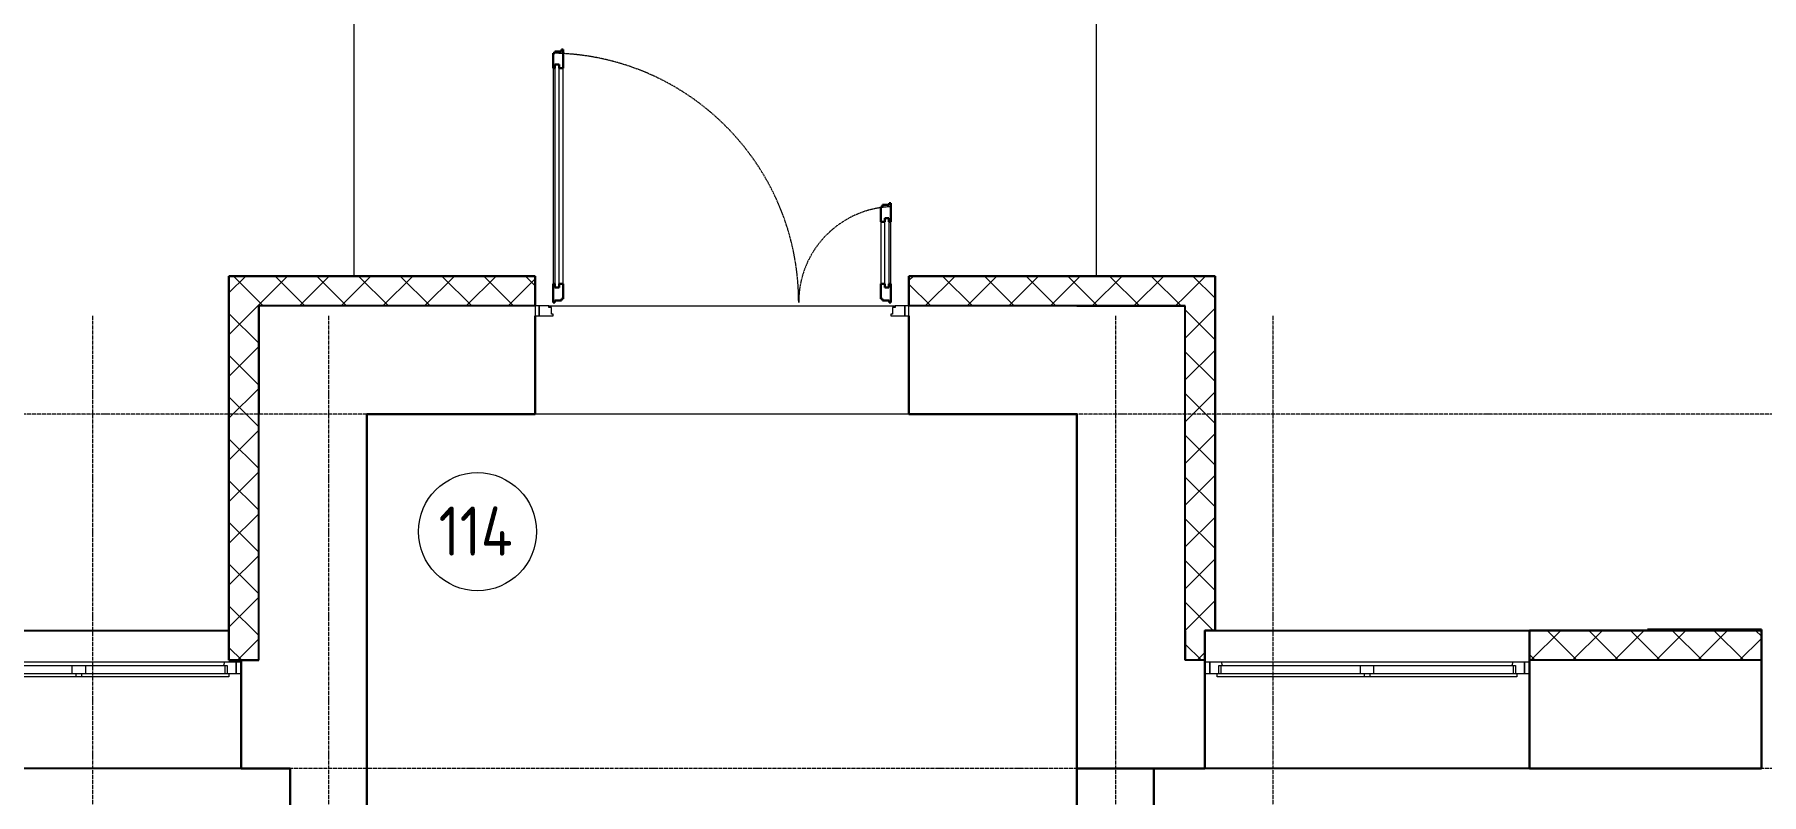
# Model space of a CAD drawing. Header units: millimetres. Extents: x -695119 to 412940, y -249585 to 622758.
# Drawn here: x -124011 to -115231, y 532828 to 536689 of the extents above; entities that cross this region are included whole.
import ezdxf

# ---------------------------------------------------------------- set-up
doc = ezdxf.new("R2010")
doc.units = ezdxf.units.MM
doc.linetypes.add('ADSK_Линия сетки', pattern=[25, 20, -2.5, 0, -2.5])
doc.linetypes.add('ADSK_Штриховая_ш2 п1_5', pattern=[4.5, 3, -1.5])
for name, color, linetype, lineweight in [('Двери', 8, 'Continuous', 9), ('Каркас_Импост', 8, 'Continuous', 9), ('Марки помещений', 8, 'Continuous', 20), ('Монтажный зазор', 8, 'Continuous', 9), ('Окна', 252, 'Continuous', 9), ('Оси', 252, 'Continuous', 9), ('Остекление', 8, 'Continuous', 9), ('Открывание', 8, 'ADSK_Штриховая_ш2 п1_5', 9), ('Панель', 252, 'Continuous', 30), ('Перекрытия', 7, 'Continuous', 18), ('Стены разрез', 7, 'Continuous', 30), ('Стены штриховка', 7, 'Continuous', 9)]:
    doc.layers.add(name, color=color, linetype=linetype, lineweight=lineweight)
doc.layers.add('Стены', color=194, linetype='Continuous')
doc.styles.add('GOST Common_2', font='', dxfattribs={"width": 0.9, "height": 250})
doc.styles.get('GOST Common_2').set_extended_font_data('GOST type B')
pattern_1 = [(0, (-109179.56, 538399.79), (406.4, 101.6), [33.528, -271.272, 33.528, -271.272, -1625.6]), (0, (-109179.56, 538399.79), (406.4, 101.6), [-609.6, 33.528, -576.072, 33.528, -271.272, -711.2]), (0, (-109179.56, 538399.79), (406.4, 101.6), [-1524, 33.528, -169.672, 33.528, -474.472]), (120, (-109027.16, 538450.59), (-291.1882, 301.1527), [33.528, -271.272, 33.528, -271.272, -1625.6]), (120, (-109027.16, 538450.59), (-291.1882, 301.1527), [-609.6, 33.528, -576.072, 33.528, -271.272, -711.2]), (120, (-109027.16, 538450.59), (-291.1882, 301.1527), [-1524, 33.528, -169.672, 33.528, -474.472]), (240, (-108976.36, 538653.79), (-115.2118, -402.7527), [33.528, -271.272, 33.528, -271.272, -1625.6]), (240, (-108976.36, 538653.79), (-115.2118, -402.7527), [-609.6, 33.528, -576.072, 33.528, -271.272, -711.2]), (240, (-108976.36, 538653.79), (-115.2118, -402.7527), [-1524, 33.528, -169.672, 33.528, -474.472])]
pattern_2 = [(45, (-109179.56, 538399.79), (-106.066, 106.066), []), (135, (-109179.56, 538399.79), (-106.066, -106.066), [])]

# ---------------------------------------------------------------- blocks, each defined once
blk = doc.blocks.new('BIMLIB_Окно_Двустворчатое_VEKA_СФрамугойСнизу_ГОСТ30674_без линий - Ж_ОК-3_2320х1650-3824459-План 1 этажа смеж')
at = {"layer": 'Каркас_Импост', "lineweight": 18}
for p, q in [((-740.6, 265), (-800, 265)), ((-800, 265), (-800, 207)), ((-736, 248), (-740.6, 265)), ((740.6, 265), (736, 248)), ((800, 265), (740.6, 265)), ((800, 207), (800, 265)), ((-800, 207), (-762, 207)), ((-754, 207), (-754, 248)), ((-754, 248), (-742, 248)), ((742, 248), (754, 248)), ((754, 248), (754, 207)), ((762, 207), (800, 207))]:
    blk.add_line(p, q, dxfattribs=at)
at = {"layer": 'Каркас_Импост'}
for p, q in [((740.6, 265), (-740.6, 265)), ((-762, 207), (-15, 207)), ((-762, 190), (-762, 207)), ((-15, 190), (-762, 190)), ((-742, 248), (-35, 248)), ((-742, 207), (-742, 248)), ((-35, 248), (35, 248)), ((-35, 248), (-35, 207)), ((-15, 207), (15, 207)), ((-15, 207), (-15, 190)), ((15, 190), (-15, 190)), ((15, 207), (762, 207)), ((15, 190), (15, 207)), ((762, 190), (15, 190)), ((35, 248), (742, 248)), ((35, 207), (35, 248)), ((742, 248), (742, 207)), ((762, 207), (762, 190))]:
    blk.add_line(p, q, dxfattribs=at)
at = {"layer": 'Окна'}
for p, q in [((-800, 265), (-825, 265)), ((-800, 207), (-800, 265)), ((825, 265), (800, 265)), ((800, 265), (800, 207)), ((-825, 207), (-800, 207)), ((800, 207), (825, 207))]:
    blk.add_line(p, q, dxfattribs=at)
blk = doc.blocks.new('Дверь_Alumark_двупольная_S50 - Ш_1_5_Наруж_1900х2200-3839107-План 1 этажа смеж')
at = {"layer": 'Каркас_Импост'}
for p, q in [((-756, 275), (-805, 275)), ((-805, 275), (-805, 225)), ((-756, 267), (-756, 275)), ((-742, 267), (-756, 267)), ((-742, 233), (-742, 267)), ((1006, 267), (992, 267)), ((992, 267), (992, 233)), ((1006, 275), (1006, 267)), ((1055, 275), (1006, 275)), ((1055, 225), (1055, 275)), ((-805, 225), (-733, 225)), ((-733, 233), (-742, 233)), ((-733, 225), (-733, 233)), ((992, 233), (983, 233)), ((983, 233), (983, 225)), ((983, 225), (1055, 225))]:
    blk.add_line(p, q, dxfattribs=at)
at = {"layer": 'Монтажный зазор'}
for p, q in [((-825, 275), (-825, 225)), ((-805, 275), (-825, 275)), ((-805, 225), (-805, 275)), ((1075, 275), (1055, 275)), ((1055, 275), (1055, 225)), ((1075, 225), (1075, 275)), ((-825, 225), (-805, 225)), ((1055, 225), (1075, 225))]:
    blk.add_line(p, q, dxfattribs=at)
at = {"layer": 'Остекление'}
for p, q in [((-724, 1501), (-724, 369)), ((-703, 1501), (-724, 1501)), ((-703, 369), (-703, 1501)), ((953, 369), (953, 721)), ((953, 721), (974, 721)), ((974, 721), (974, 369)), ((-724, 369), (-703, 369)), ((974, 369), (953, 369))]:
    blk.add_line(p, q, dxfattribs=at)
at = {"layer": 'Открывание'}
for centre, radius, start, end in [((-751, 293), 1266, 360, 89.18534), ((1001, 293), 486, 92.12255, 180)]:
    blk.add_arc(centre, radius, start, end, dxfattribs=at)
at = {"layer": 'Панель'}
for p, q in [((-725, 1559), (-733, 1559)), ((-733, 1559), (-733, 1483)), ((-691, 1568), (-725, 1568)), ((-725, 1568), (-725, 1559)), ((-724, 1501), (-724, 1483)), ((-703, 1501), (-724, 1501)), ((-703, 1483), (-703, 1501)), ((-683, 1577), (-691, 1577)), ((-691, 1577), (-691, 1568)), ((-683, 1483), (-683, 1577)), ((-724, 1483), (-733, 1483)), ((-683, 1483), (-703, 1483)), ((983, 797), (975, 797)), ((975, 797), (975, 788)), ((983, 703), (983, 797)), ((941, 779), (933, 779)), ((933, 779), (933, 703)), ((933, 703), (953, 703)), ((975, 788), (941, 788)), ((941, 788), (941, 779)), ((953, 703), (953, 721)), ((953, 721), (974, 721)), ((974, 721), (974, 703)), ((974, 703), (983, 703)), ((-733, 387), (-733, 293)), ((-724, 387), (-733, 387)), ((-724, 369), (-724, 387)), ((-703, 369), (-724, 369)), ((-703, 387), (-703, 369)), ((-683, 387), (-703, 387)), ((-683, 311), (-683, 387)), ((933, 387), (933, 311)), ((933, 387), (953, 387)), ((953, 387), (953, 369)), ((953, 369), (974, 369)), ((974, 387), (983, 387)), ((974, 369), (974, 387)), ((983, 293), (983, 387)), ((-733, 293), (-725, 293)), ((-725, 293), (-725, 302)), ((-725, 302), (-691, 302)), ((-691, 302), (-691, 311)), ((-691, 311), (-683, 311)), ((933, 311), (941, 311)), ((941, 311), (941, 302)), ((941, 302), (975, 302)), ((975, 302), (975, 293)), ((975, 293), (983, 293))]:
    blk.add_line(p, q, dxfattribs=at)
at = {"layer": 'Панель', "lineweight": 9}
for p, q in [((-733, 1483), (-733, 387)), ((-683, 387), (-683, 1483)), ((933, 703), (933, 387)), ((983, 387), (983, 703))]:
    blk.add_line(p, q, dxfattribs=at)
blk = doc.blocks.new('ADSK_Марка_Помещение_ОдноЗначение_Номер - Номер-462100-План 1 этажа смеж')
at = {"layer": 'Марки помещений'}
blk.add_circle((0, 0), 3, dxfattribs=at)

msp = doc.modelspace()

# ---------------------------------------------------------------- hatches: boundary and pattern name
at = {"layer": 'Стены разрез', "lineweight": 9}
h = msp.add_hatch(dxfattribs=at)
h.set_pattern_fill('FP_4', color=256, style=0, pattern_type=2)
h.set_pattern_definition(pattern_1)
h.paths.add_polyline_path([(-123020.535, 533660.058), (-123020.535, 535460.058), (-123022.535, 535460.058), (-123022.535, 533660.058)])
h = msp.add_hatch(dxfattribs=at)
h.set_pattern_fill('FP_4', color=256, style=0, pattern_type=2)
h.set_pattern_definition(pattern_1)
h.paths.add_polyline_path([(-119565.535, 535310.058), (-119563.535, 535310.058), (-119563.535, 535460.058), (-118010.535, 535460.058), (-118010.535, 535462.058), (-119565.535, 535462.058)])
h.paths.add_polyline_path([(-121467.535, 535310.058), (-121465.535, 535310.058), (-121465.535, 535462.058), (-123020.535, 535462.058), (-123020.535, 535460.058), (-121467.535, 535460.058)])
h = msp.add_hatch(dxfattribs=at)
h.set_pattern_fill('FP_5', color=256, style=0, pattern_type=2)
h.set_pattern_definition(pattern_2)
h.paths.add_polyline_path([(-122301.032, 535310.058), (-121467.535, 535310.058), (-121467.535, 535460.058), (-123020.535, 535460.058), (-123020.535, 535310.058), (-122870.535, 535310.058)])
h.paths.add_polyline_path([(-118160.535, 535310.058), (-118160.535, 535460.058), (-119563.535, 535460.058), (-119563.535, 535310.058), (-118710.535, 535310.058)])
h = msp.add_hatch(dxfattribs=at)
h.set_pattern_fill('FP_5', color=256, style=0, pattern_type=2)
h.set_pattern_definition(pattern_2)
h.paths.add_polyline_path([(-118062.535, 533660.058), (-118060.535, 533662.058), (-118010.535, 533662.058), (-118010.535, 535460.058), (-118160.535, 535460.058), (-118160.535, 533660.058)])
h = msp.add_hatch(dxfattribs=at)
h.set_pattern_fill('FP_4', color=256, style=0, pattern_type=2)
h.set_pattern_definition(pattern_1)
h.paths.add_polyline_path([(-118010.535, 533662.058), (-118008.535, 533662.058), (-118008.535, 535460.058), (-118010.535, 535460.058), (-118010.535, 534674.166)])
h = msp.add_hatch(dxfattribs=at)
h.set_pattern_fill('FP_5', color=256, style=0, pattern_type=2)
h.set_pattern_definition(pattern_2)
h.paths.add_polyline_path([(-123020.535, 533510.058), (-122870.535, 533510.058), (-122870.535, 535310.058), (-123020.535, 535310.058), (-123020.535, 533660.058)])
h = msp.add_hatch(dxfattribs=at)
h.set_pattern_fill('FP_5', color=256, style=0, pattern_type=2)
h.set_pattern_definition(pattern_2)
h.paths.add_polyline_path([(-123020.535, 533510.058), (-123020.535, 533660.058), (-123022.535, 533660.058), (-123022.535, 533510.058)])
h.paths.add_polyline_path([(-127470.535, 533510.058), (-127470.535, 533586.058), (-127472.535, 533586.058), (-127472.535, 533660.058), (-128538.535, 533660.058), (-128538.535, 533586.058), (-128540.535, 533586.058), (-128540.535, 533510.058), (-128041.416, 533510.058)])
h.paths.add_polyline_path([(-124610.535, 533510.058), (-124610.535, 533586.058), (-124612.535, 533586.058), (-124612.535, 533660.058), (-125768.535, 533660.058), (-125768.535, 533586.058), (-125770.535, 533586.058), (-125770.535, 533510.058), (-125171.224, 533510.058)])
h.paths.add_polyline_path([(-142515.535, 533510.058), (-135840.535, 533510.058), (-135840.535, 533586.058), (-135842.535, 533586.058), (-135842.535, 533660.058), (-143065.535, 533660.058), (-143065.535, 533510.058)])
h.paths.add_polyline_path([(-133781.799, 533510.058), (-133040.535, 533510.058), (-133040.535, 533586.058), (-133042.535, 533586.058), (-133042.535, 533660.058), (-134138.535, 533660.058), (-134138.535, 533586.058), (-134140.535, 533586.058), (-134140.535, 533510.058)])
h.paths.add_polyline_path([(-130911.608, 533510.058), (-130240.535, 533510.058), (-130240.535, 533586.058), (-130242.535, 533586.058), (-130242.535, 533660.058), (-131338.535, 533660.058), (-131338.535, 533586.058), (-131340.535, 533586.058), (-131340.535, 533510.058)])
h = msp.add_hatch(dxfattribs=at)
h.set_pattern_fill('FP_4', color=256, style=0, pattern_type=2)
h.set_pattern_definition(pattern_1)
h.paths.add_polyline_path([(-127470.535, 533662.058), (-127470.535, 533667.058), (-128005.535, 533667.058), (-128005.535, 533662.058)])
h.paths.add_polyline_path([(-115230.535, 533662.058), (-115230.535, 533667.058), (-115810.535, 533667.058), (-115810.535, 533662.058)])
h = msp.add_hatch(dxfattribs=at)
h.set_pattern_fill('FP_5', color=256, style=0, pattern_type=2)
h.set_pattern_definition(pattern_2)
h.paths.add_polyline_path([(-99450.535, 533510.058), (-99420.535, 533510.058), (-99420.535, 533660.058), (-99448.535, 533660.058), (-99448.535, 533586.058), (-99450.535, 533586.058)])
h.paths.add_polyline_path([(-101100.535, 533510.058), (-101100.535, 533586.058), (-101102.535, 533586.058), (-101102.535, 533660.058), (-102178.535, 533660.058), (-102178.535, 533586.058), (-102180.535, 533586.058), (-102180.535, 533510.058)])
h.paths.add_polyline_path([(-115843.1, 533510.058), (-115230.535, 533510.058), (-115230.535, 533586.058), (-115232.535, 533586.058), (-115232.535, 533660.058), (-116408.535, 533660.058), (-116408.535, 533586.058), (-116410.535, 533586.058), (-116410.535, 533510.058)])
h.paths.add_polyline_path([(-118060.535, 533510.058), (-118060.535, 533586.058), (-118062.535, 533586.058), (-118062.535, 533660.058), (-118160.535, 533660.058), (-118160.535, 533510.058)])
h.paths.add_polyline_path([(-112972.909, 533510.058), (-112480.535, 533510.058), (-112480.535, 533586.058), (-112482.535, 533586.058), (-112482.535, 533660.058), (-113528.535, 533660.058), (-113528.535, 533586.058), (-113530.535, 533586.058), (-113530.535, 533510.058)])
h.paths.add_polyline_path([(-110665.535, 533510.058), (-110665.535, 533660.058), (-110778.535, 533660.058), (-110778.535, 533586.058), (-110780.535, 533586.058), (-110780.535, 533510.058)])
h.paths.add_polyline_path([(-106815.535, 533510.058), (-106660.535, 533510.058), (-106660.535, 533586.058), (-106662.535, 533586.058), (-106662.535, 533660.058), (-106815.535, 533660.058), (-106815.535, 533586.058)])
h.paths.add_polyline_path([(-103880.535, 533510.058), (-103880.535, 533586.058), (-103882.535, 533586.058), (-103882.535, 533660.058), (-104958.535, 533660.058), (-104958.535, 533586.058), (-104960.535, 533586.058), (-104960.535, 533510.058), (-104362.333, 533510.058)])
h = msp.add_hatch(dxfattribs=at)
h.set_pattern_fill('FP_4', color=256, style=0, pattern_type=2)
h.set_pattern_definition(pattern_1)
h.paths.add_polyline_path([(-103880.535, 533586.058), (-103880.535, 533662.058), (-104960.535, 533662.058), (-104960.535, 533586.058), (-104958.535, 533586.058), (-104958.535, 533660.058), (-103882.535, 533660.058), (-103882.535, 533586.058)])
h.paths.add_polyline_path([(-101102.535, 533586.058), (-101100.535, 533586.058), (-101100.535, 533662.058), (-102180.535, 533662.058), (-102180.535, 533586.058), (-102178.535, 533586.058), (-102178.535, 533660.058), (-101102.535, 533660.058)])
h.paths.add_polyline_path([(-99450.535, 533586.058), (-99448.535, 533586.058), (-99448.535, 533660.058), (-99422.535, 533660.058), (-99422.535, 533662.058), (-99450.535, 533662.058)])
h.paths.add_polyline_path([(-115230.535, 533586.058), (-115230.535, 533662.058), (-116410.535, 533662.058), (-116410.535, 533586.058), (-116408.535, 533586.058), (-116408.535, 533660.058), (-115232.535, 533660.058), (-115232.535, 533586.058)])
h.paths.add_polyline_path([(-113530.535, 533586.058), (-113528.535, 533586.058), (-113528.535, 533660.058), (-112482.535, 533660.058), (-112482.535, 533586.058), (-112480.535, 533586.058), (-112480.535, 533662.058), (-113530.535, 533662.058)])
h.paths.add_polyline_path([(-106660.535, 533586.058), (-106660.535, 533662.058), (-106663.535, 533662.058), (-106665.535, 533660.058), (-106662.535, 533660.058), (-106662.535, 533586.058)])

# ---------------------------------------------------------------- linework, layer by layer
at = {"layer": 'Оси', "linetype": 'ADSK_Линия сетки'}
for p, q in [((-123715.535, 535260.058), (-123715.535, 505864.372)), ((-122515.535, 535260.058), (-122515.535, 505864.372)), ((-118515.535, 535260.058), (-118515.535, 505864.372)), ((-117715.535, 535260.058), (-117715.535, 505864.372)), ((-72648.241, 534760.058), (-149587.813, 534760.058)), ((-72648.241, 532960.058), (-149587.813, 532960.058))]:
    msp.add_line(p, q, dxfattribs=at)
at = {"layer": 'Перекрытия', "color": 49, "true_color": 0x464646}
for p, q in [((-122386.369, 537310.058), (-122386.369, 535462.058)), ((-118610.535, 535462.058), (-118610.535, 537310.058)), ((-121396.535, 535310.058), (-119634.535, 535310.058)), ((-119565.535, 534760.058), (-121465.535, 534760.058))]:
    msp.add_line(p, q, dxfattribs=at)
at = {"layer": 'Стены'}
for p, q in [((-121465.535, 535310.058), (-122870.535, 535310.058)), ((-118710.535, 535310.058), (-119565.535, 535310.058)), ((-118160.535, 533662.058), (-118160.535, 535310.058)), ((-122870.535, 533510.058), (-122870.535, 534760.058)), ((-124610.535, 533662.058), (-123022.535, 533662.058)), ((-118062.535, 533660.058), (-118060.535, 533660.058)), ((-118008.535, 533662.058), (-116410.535, 533662.058)), ((-122870.535, 533510.058), (-122870.535, 533510.058)), ((-118060.535, 533510.058), (-118160.535, 533510.058)), ((-115230.535, 533510.058), (-116410.535, 533510.058)), ((-122960.535, 532960.058), (-124610.535, 532960.058)), ((-116410.535, 532960.058), (-118060.535, 532960.058))]:
    msp.add_line(p, q, dxfattribs=at)
at = {"layer": 'Стены разрез'}
for p, q in [((-121465.535, 535462.058), (-123022.535, 535462.058)), ((-123022.535, 535462.058), (-123022.535, 533510.058)), ((-121465.535, 535310.058), (-121465.535, 535462.058)), ((-118008.535, 535462.058), (-119565.535, 535462.058)), ((-119565.535, 535462.058), (-119565.535, 535310.058)), ((-118008.535, 533662.058), (-118008.535, 535462.058)), ((-122870.535, 535310.058), (-122870.535, 534760.058)), ((-121465.535, 534760.058), (-121465.535, 535260.058)), ((-119565.535, 535260.058), (-119565.535, 534760.058)), ((-118160.535, 535310.058), (-118710.535, 535310.058)), ((-122320.535, 526565.058), (-122320.535, 534760.058)), ((-122320.535, 534760.058), (-121465.535, 534760.058)), ((-119565.535, 534760.058), (-118710.535, 534760.058)), ((-118710.535, 534760.058), (-118710.535, 526565.058)), ((-118160.535, 533510.058), (-118160.535, 533660.058)), ((-118060.535, 532960.058), (-118060.535, 533662.058)), ((-118060.535, 533662.058), (-118008.535, 533662.058)), ((-116410.535, 533662.058), (-116410.535, 532960.058)), ((-116410.535, 533662.058), (-115230.535, 533662.058)), ((-115230.535, 533667.058), (-115810.535, 533667.058)), ((-115810.535, 533667.058), (-115810.535, 533662.058)), ((-115230.535, 532960.058), (-115230.535, 533667.058)), ((-123022.535, 533510.058), (-122870.535, 533510.058)), ((-122870.535, 533510.058), (-122960.535, 533510.058)), ((-122960.535, 533510.058), (-122960.535, 532960.058)), ((-122960.535, 532960.058), (-122710.535, 532960.058)), ((-122710.535, 532960.058), (-122710.535, 526955.058)), ((-118710.535, 532960.058), (-118060.535, 532960.058)), ((-118320.535, 526955.058), (-118320.535, 532960.058)), ((-116410.535, 532960.058), (-115230.535, 532960.058))]:
    msp.add_line(p, q, dxfattribs=at)
at = {"layer": 'Стены штриховка'}
for p, q in [((-121467.535, 535460.058), (-123022.535, 535460.058)), ((-123020.535, 533660.058), (-123020.535, 535462.058)), ((-121467.535, 535310.058), (-121467.535, 535460.058)), ((-118008.535, 535460.058), (-119563.535, 535460.058)), ((-119563.535, 535460.058), (-119563.535, 535310.058)), ((-118010.535, 535462.058), (-118010.535, 533662.058)), ((-123020.535, 533660.058), (-123022.535, 533660.058)), ((-118160.535, 533662.058), (-118160.535, 533660.058)), ((-118062.535, 533586.058), (-118062.535, 533660.058)), ((-115232.535, 533660.058), (-116408.535, 533660.058)), ((-116408.535, 533660.058), (-116408.535, 533586.058)), ((-115232.535, 533586.058), (-115232.535, 533660.058)), ((-118060.535, 533586.058), (-118062.535, 533586.058)), ((-116410.535, 533586.058), (-116408.535, 533586.058)), ((-115232.535, 533586.058), (-115230.535, 533586.058))]:
    msp.add_line(p, q, dxfattribs=at)

# ---------------------------------------------------------------- block references
at = {"layer": 'Двери'}
msp.add_blockref('Дверь_Alumark_двупольная_S50 - Ш_1_5_Наруж_1900х2200-3839107-План 1 этажа смеж', (-120640.535, 535035.058), dxfattribs=at)
at = {"layer": 'Марки помещений', "xscale": 99.99999999999993, "yscale": 99.99999999999993, "zscale": 99.99999999999993}
msp.add_blockref('ADSK_Марка_Помещение_ОдноЗначение_Номер - Номер-462100-План 1 этажа смеж', (-121758.405, 534163.428), dxfattribs=at)
at = {"layer": 'Окна'}
for p in [(-123785.535, 533235.058), (-117235.535, 533235.058)]:
    msp.add_blockref('BIMLIB_Окно_Двустворчатое_VEKA_СФрамугойСнизу_ГОСТ30674_без линий - Ж_ОК-3_2320х1650-3824459-План 1 этажа смеж', p, dxfattribs=at)

# ---------------------------------------------------------------- texts
at = {"layer": 'Марки помещений', "lineweight": 9, "insert": (-121955.962, 534291.153), "char_height": 250, "width": 490.63275, "attachment_point": 1, "style": 'GOST Common_2'}
msp.add_mtext('114', dxfattribs=at)

doc.saveas('drawing.dxf')
